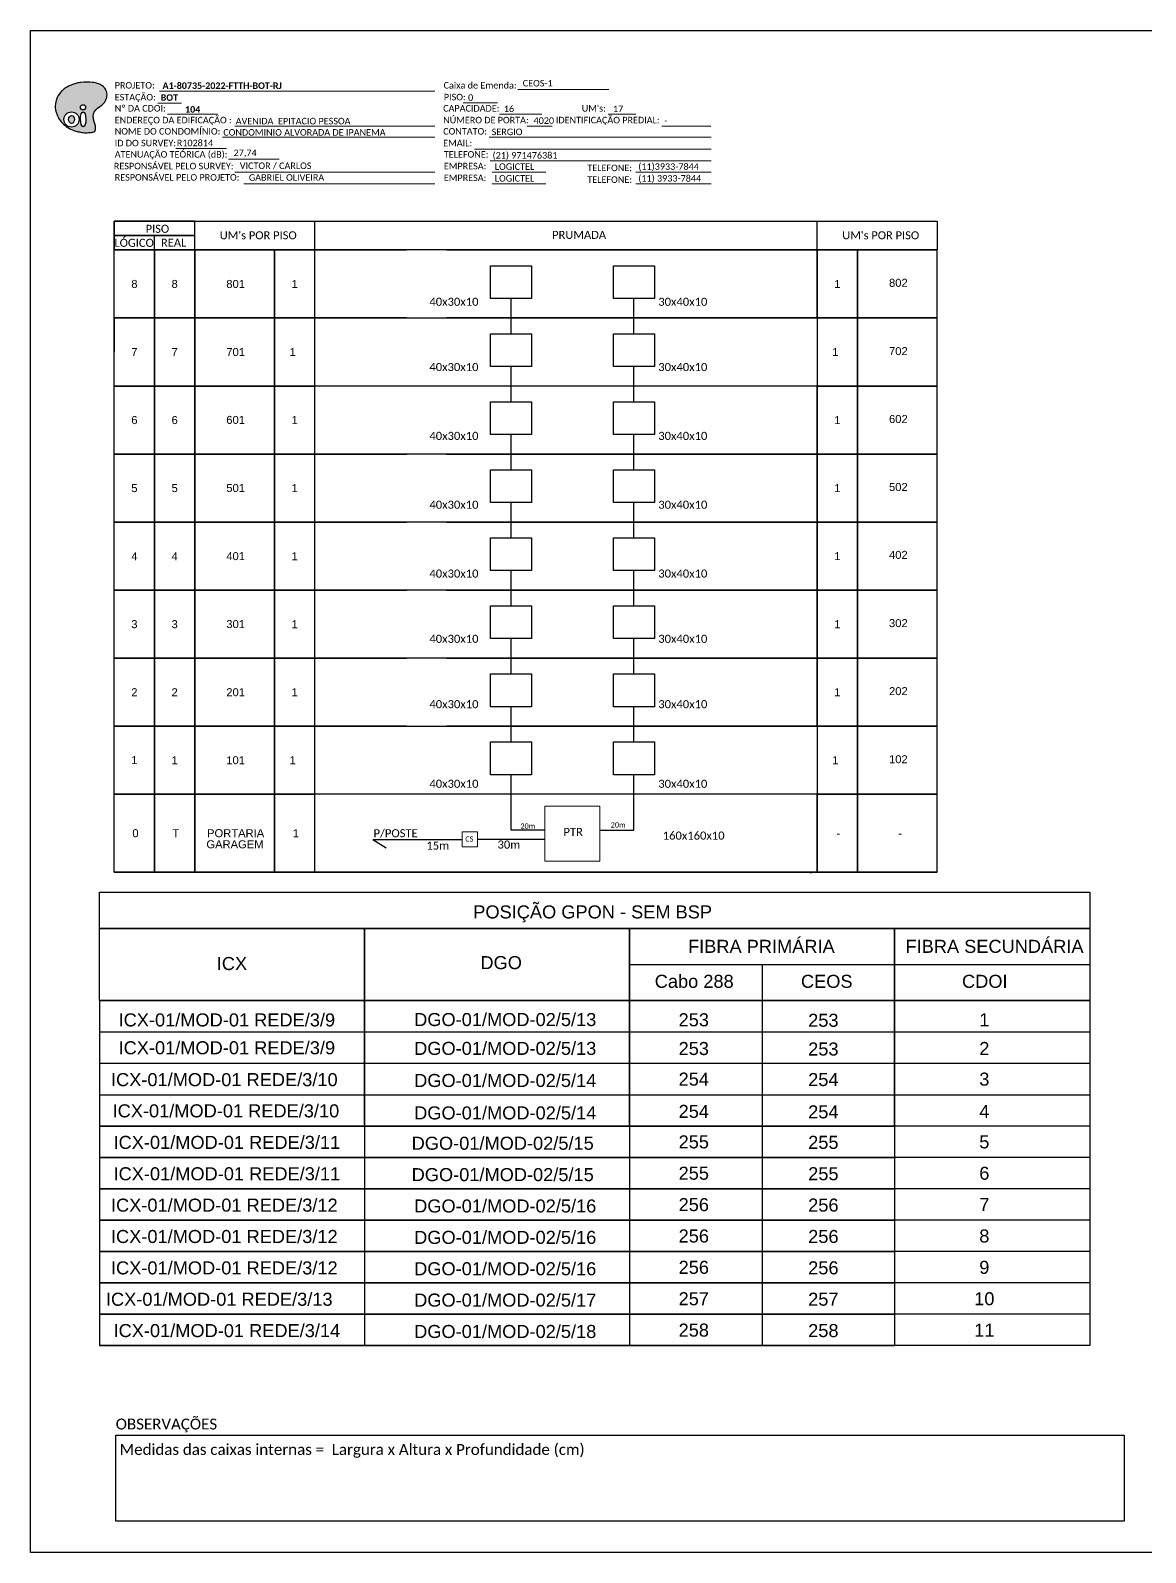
# Model space of a CAD drawing. Header units: metres. Extents: x 10880 to 11829, y -2377 to -1957.
# Drawn here: x 10880 to 11187.8, y -2377.2 to -1957.2 of the extents above; entities that cross this region are included whole.
import ezdxf
from ezdxf.enums import TextEntityAlignment as Align

# ---------------------------------------------------------------- set-up
doc = ezdxf.new("R2010")
doc.units = ezdxf.units.M
for name, color, linetype in [('10.0 - Cartográfico', 252, 'Continuous'), ('10.0 - Cartográfico - Divisa', 252, 'Continuous'), ('10.1 - Número do Imóvel', 7, 'Continuous')]:
    doc.layers.add(name, color=color, linetype=linetype)
doc.layers.add('20.7-EXTRA', color=50, linetype='Continuous', plot=False)
doc.styles.add('ARIAL', font='arial.ttf')
doc.styles.add('WMF-Calibri0', font='calibri.ttf')
doc.styles.add('WMF-Calibri1', font='calibrib.ttf')

# ---------------------------------------------------------------- blocks, each defined once
blk = doc.blocks.new('OI')
h = blk.add_hatch(color=40)
edge = h.paths.add_edge_path()
edge.add_spline(control_points=[(4.35, -0.67), (3.92, -0.99), (3.26, -1.5), (2.81, -2.59), (2.9, -3.5), (3.06, -4.27), (3.31, -4.85), (3.37, -5.39), (3.4, -5.88), (3.2, -6.4), (2.54, -6.61), (1.65, -6.63), (0.55, -6.67), (-0.56, -6.42), (-1.61, -6.14), (-2.77, -5.61), (-3.92, -4.77), (-4.89, -3.7), (-5.34, -2.65), (-5.6, -1.94), (-5.85, -0.96), (-5.71, 0.47), (-5.1, 2.02), (-4.14, 3.02), (-3.3, 3.61), (-2.37, 4.16), (-1.36, 4.44), (-0.56, 4.7), (0.79, 4.85), (2.24, 4.97), (3.79, 4.57), (4.67, 4.21), (5.44, 3.65), (5.76, 2.99), (6.03, 2.21), (6.01, 1.46), (5.72, 0.64), (5.31, 0.08), (4.88, -0.38), (4.51, -0.55), (4.35, -0.67)], knot_values=[0, 0, 0, 0, 1.60434, 2.417191, 3.427595, 4.282808, 4.776746, 5.304182, 5.888771, 6.258406, 6.858137, 7.79129, 8.986195, 10.124242, 11.187857, 12.242908, 13.953784, 15.414161, 16.515391, 17.349188, 17.675853, 19.552021, 21.515531, 22.568638, 23.63245, 24.621084, 25.782718, 26.745347, 27.142653, 29.870543, 31.004649, 31.921532, 32.709589, 33.801391, 34.042471, 35.192333, 35.971461, 36.628871, 37.254359, 37.836911, 37.836911, 37.836911, 37.836911], degree=3, periodic=0)
h.paths.add_polyline_path([(1.13, -0.87, -1), (-0.04, -0.87, -1)], flags=16)
edge = h.paths.add_edge_path(flags=16)
edge.add_ellipse((0.56, -3.59), major_axis=(-0.02, 1.71), ratio=0.361305, start_angle=0, end_angle=360)
h.paths.add_polyline_path([(-0.36, -3.62, -1), (-3.8, -3.62, -1)], flags=16)
edge = h.paths.add_edge_path(flags=0)
edge.add_ellipse((-2.08, -3.62), major_axis=(0, 0.885), ratio=0.758294, start_angle=0, end_angle=360)
at = {"color": 40}
for centre, radius in [((-2.08, -3.62), 1.72), ((0.54, -0.87), 0.587)]:
    blk.add_circle(centre, radius, dxfattribs=at)
blk.add_ellipse((-2.08, -3.62), major_axis=(0, 0.885), ratio=0.758294, start_param=-3.141592653589792, end_param=3.141592653589792, dxfattribs=at)
blk.add_ellipse((0.56, -3.59), major_axis=(-0.02, 1.71), ratio=0.361305, dxfattribs=at)
at = {"color": 40, "start_tangent": (-0.800898, -0.598801), "end_tangent": (-0.800898, -0.598801)}
blk.add_spline([(4.35, -0.67), (3.2, -1.78), (2.9, -2.54), (2.92, -3.55), (3.12, -4.38), (3.28, -4.85), (3.37, -5.37), (3.35, -5.95), (3.2, -6.29), (2.66, -6.55), (1.73, -6.63), (0.54, -6.62), (-0.58, -6.41), (-1.6, -6.11), (-2.56, -5.67), (-3.95, -4.67), (-4.89, -3.56), (-5.37, -2.56), (-5.64, -1.78), (-5.72, -1.46), (-5.63, 0.42), (-4.84, 2.22), (-4.13, 2.99), (-3.27, 3.62), (-2.4, 4.09), (-1.3, 4.47), (-0.37, 4.72), (0.02, 4.77), (2.75, 4.8), (3.85, 4.53), (4.69, 4.16), (5.31, 3.68), (5.85, 2.73), (5.93, 2.5), (5.94, 1.35), (5.67, 0.62), (5.29, 0.08), (4.84, -0.36), (4.35, -0.67)], degree=3, dxfattribs=at)
blk = doc.blocks.new('CARIMBO')
at = {"color": 7, "lineweight": 0}
for points in [[(35.66, -16.79), (111.64, -16.79)], [(134.48, -16.3), (159.61, -16.3)], [(35.15, -20.06), (41.7, -20.06)], [(119.43, -20.02), (128.92, -20.02)], [(37.81, -23.14), (51.75, -23.14)], [(129.48, -23.14), (141.1, -23.14)], [(159.42, -23.14), (167.09, -23.14)], [(56.38, -26.37), (111.64, -26.37)], [(137.07, -26.37), (144.01, -26.37)], [(174.24, -26.37), (187.8, -26.37)], [(40.13, -32.55), (54.07, -32.55)], [(52.97, -29.48), (111.64, -29.48)], [(122.56, -32.72), (187.83, -32.72)], [(126.6, -29.48), (187.83, -29.48)], [(54.67, -35.52), (68.61, -35.52)], [(126.84, -35.96), (187.83, -35.96)], [(56.38, -39.07), (111.64, -39.07)], [(127.45, -39.07), (142.25, -39.07)], [(167.06, -39.07), (187.83, -39.07)], [(58.87, -42.31), (111.64, -42.31)], [(127.45, -42.31), (142.25, -42.31)], [(167.06, -42.31), (187.83, -42.31)]]:
    blk.add_lwpolyline(points, dxfattribs=at)
at = {"color": 7, "xscale": 1.213923925163967, "yscale": 1.213923925163967, "zscale": 1.213923925163967, "rotation": 0.1532896023949059}
blk.add_blockref('OI', (13.86, -20.16), dxfattribs=at)
at = {"color": 7, "lineweight": 0, "style": 'WMF-Calibri0'}
for s, height, p in [('PROJETO:', 1.793, (23.26, -16.04)), ('Caixa de Emenda:', 1.7927, (114.02, -16.04)), ('ESTAÇÃO:', 1.793, (23.26, -19.32)), ('Nº DA CDOI:', 1.7927, (23.26, -22.39)), ('CAPACIDADE:', 1.7927, (113.91, -22.39)), ('PISO:', 1.793, (114.09, -19.28)), ("UM's:", 1.793, (152.15, -22.39)), ('ENDEREÇO DA EDIFICAÇÃO :', 1.7927, (23.26, -25.63)), ('NÚMERO DE PORTA:', 1.7927, (113.91, -25.63)), ('IDENTIFICAÇÃO PREDIAL:', 1.7927, (144.99, -25.63)), ('NOME DO CONDOMÍNIO:', 1.7927, (23.26, -28.74)), ('CONTATO:', 1.793, (113.91, -28.74)), ('ATENUAÇÃO TEÓRICA (dB):', 1.7927, (23.26, -35.09)), ('ID DO SURVEY:', 1.7927, (23.26, -31.97)), ('EMAIL:', 1.793, (113.91, -31.97)), ('TELEFONE:', 1.793, (114.09, -35.09)), ('RESPONSÁVEL PELO SURVEY:', 1.7927, (23.02, -38.32)), ('EMPRESA:', 1.793, (114.09, -38.32)), ('TELEFONE:', 1.793, (153.7, -38.83)), ('RESPONSÁVEL PELO PROJETO:', 1.7927, (23.26, -41.44)), ('EMPRESA:', 1.793, (114.09, -41.56)), ('TELEFONE:', 1.793, (153.7, -42.06))]:
    blk.add_text(s, height=height, dxfattribs=at).set_placement(p)
at = {"color": 7, "lineweight": 0, "flags": 8}
for tag, p, style in [('PROJ', (36.46, -16.13), 'WMF-Calibri1'), ('CEOS-XX', (135.87, -15.46), 'WMF-Calibri0'), ('EST', (35.94, -19.41), 'WMF-Calibri1'), ('PISO_PTR', (120.78, -19.42), 'WMF-Calibri0'), ('CAPAC.', (130.66, -22.52), 'WMF-Calibri0'), ("UC'S", (160.78, -22.54), 'WMF-Calibri0'), ('LOGRADOURO', (56.65, -25.91), 'WMF-Calibri0'), ('N°', (138.85, -25.77), 'WMF-Calibri0'), ('N°PREDIO', (174.94, -25.77), 'WMF-Calibri0'), ('NOME_DO_COND.', (53.23, -29.02), 'WMF-Calibri0'), ('NOME_DO_CONTATO', (127.3, -28.89), 'WMF-Calibri0'), ('_ID_', (40.39, -31.94), 'WMF-Calibri0'), ('O_POTEN', (56.06, -34.68), 'WMF-Calibri0'), ('EMAIL', (123.26, -32.12), 'WMF-Calibri0'), ('TELEFONE', (127.55, -35.36), 'WMF-Calibri0'), ('RES_SURVEY', (57.78, -38.23), 'WMF-Calibri0'), ('EMP_RESP_SURVEY', (128.16, -38.47), 'WMF-Calibri0'), ('CONT_RESP_SURVEY', (167.76, -38.47), 'WMF-Calibri0'), ('RES_PROJ', (60.27, -41.47), 'WMF-Calibri0'), ('EMP_RESP_PROJ', (128.16, -41.71), 'WMF-Calibri0'), ('CONT_RESP_PROJ', (167.76, -41.71), 'WMF-Calibri0')]:
    blk.add_attdef(tag, p, '', height=1.79, dxfattribs=dict(at, style=style))
at = {"color": 7, "lineweight": 0, "style": 'WMF-Calibri1', "flags": 8}
blk.add_attdef("N° CDO'S", text='', height=1.79, dxfattribs=at).set_placement((44.78, -22.68), align=Align.CENTER)

msp = doc.modelspace()

# ---------------------------------------------------------------- linework, layer by layer
for p, q in [((10958.49, -2017.73), (10958.49, -2009.83)), ((10903.14, -2036.5), (10903.14, -2045.89))]:
    msp.add_line(p, q)
at = {"color": 7, "ltscale": 100, "true_color": 0xffffff}
for p, q in [((10899.04, -2224.85), (10899.04, -2320.07)), ((10899.04, -2233.51), (11172.39, -2233.51)), ((10899.04, -2242.16), (11172.39, -2242.16)), ((10899.04, -2250.82), (11172.39, -2250.82)), ((10899.04, -2259.48), (11118.49, -2259.48)), ((10899.04, -2259.48), (11118.49, -2259.48)), ((10972.19, -2259.48), (10972.19, -2268.13)), ((11045.34, -2259.48), (11045.34, -2268.13)), ((11118.49, -2259.48), (11118.49, -2268.13)), ((11118.49, -2259.48), (11118.49, -2268.13)), ((11172.39, -2259.48), (11172.39, -2268.13)), ((10899.04, -2268.13), (11118.49, -2268.13)), ((10899.04, -2268.13), (11118.49, -2268.13)), ((10899.04, -2268.13), (11118.49, -2268.13)), ((10899.04, -2268.13), (11118.49, -2268.13)), ((10899.04, -2268.13), (11118.49, -2268.13)), ((10899.04, -2268.13), (11118.49, -2268.13)), ((10972.19, -2268.13), (10972.19, -2276.79)), ((11045.34, -2268.13), (11045.34, -2276.79)), ((11118.49, -2268.13), (11118.49, -2276.79)), ((11118.49, -2268.13), (11118.49, -2276.79)), ((11172.39, -2268.13), (11172.39, -2276.79)), ((10899.04, -2276.79), (11118.49, -2276.79)), ((10899.04, -2276.79), (11118.49, -2276.79)), ((10899.04, -2276.79), (11118.49, -2276.79)), ((10899.04, -2276.79), (11118.49, -2276.79)), ((10899.04, -2276.79), (11118.49, -2276.79)), ((10899.04, -2276.79), (11118.49, -2276.79)), ((10972.19, -2276.79), (10972.19, -2285.45)), ((11045.34, -2276.79), (11045.34, -2285.45)), ((11118.49, -2276.79), (11118.49, -2285.45)), ((11118.49, -2276.79), (11118.49, -2285.45)), ((11172.39, -2276.79), (11172.39, -2285.45)), ((10899.04, -2285.45), (11118.49, -2285.45)), ((10899.04, -2285.45), (11118.49, -2285.45)), ((10899.04, -2285.45), (11118.49, -2285.45)), ((10899.04, -2285.45), (11118.49, -2285.45)), ((10899.04, -2285.45), (11118.49, -2285.45)), ((10899.04, -2285.45), (11118.49, -2285.45)), ((10972.19, -2285.45), (10972.19, -2294.1)), ((11045.34, -2285.45), (11045.34, -2294.1)), ((11118.49, -2285.45), (11118.49, -2294.1)), ((11118.49, -2285.45), (11118.49, -2294.1)), ((11172.39, -2285.45), (11172.39, -2294.1)), ((10899.04, -2294.1), (11118.49, -2294.1)), ((10899.04, -2294.1), (11118.49, -2294.1)), ((10899.04, -2294.1), (11118.49, -2294.1)), ((10899.04, -2294.1), (11118.49, -2294.1)), ((10899.04, -2294.1), (11118.49, -2294.1)), ((10899.04, -2294.1), (11118.49, -2294.1)), ((10972.19, -2294.1), (10972.19, -2302.76)), ((11045.34, -2294.1), (11045.34, -2302.76)), ((11118.49, -2294.1), (11118.49, -2302.76)), ((11118.49, -2294.1), (11118.49, -2302.76)), ((11172.39, -2294.1), (11172.39, -2302.76)), ((10899.04, -2302.76), (11118.49, -2302.76)), ((10899.04, -2302.76), (11118.49, -2302.76)), ((10899.04, -2302.76), (11118.49, -2302.76)), ((10899.04, -2302.76), (11118.49, -2302.76)), ((10899.04, -2302.76), (11118.49, -2302.76)), ((10899.04, -2302.76), (11118.49, -2302.76)), ((10972.19, -2302.76), (10972.19, -2311.42)), ((11045.34, -2302.76), (11045.34, -2311.42)), ((11118.49, -2302.76), (11118.49, -2311.42)), ((11118.49, -2302.76), (11118.49, -2311.42)), ((11172.39, -2302.76), (11172.39, -2311.42)), ((10899.04, -2311.42), (11118.49, -2311.42)), ((10899.04, -2311.42), (11118.49, -2311.42)), ((10899.04, -2311.42), (11118.49, -2311.42)), ((10899.04, -2311.42), (11118.49, -2311.42)), ((10899.04, -2311.42), (11118.49, -2311.42)), ((10899.04, -2311.42), (11118.49, -2311.42)), ((10972.19, -2311.42), (10972.19, -2320.07)), ((11045.34, -2311.42), (11045.34, -2320.07)), ((11118.49, -2311.42), (11118.49, -2320.07)), ((11118.49, -2311.42), (11118.49, -2320.07)), ((11172.39, -2311.42), (11172.39, -2320.07)), ((10899.04, -2320.07), (11118.49, -2320.07)), ((10899.04, -2320.07), (11118.49, -2320.07)), ((10899.04, -2320.07), (11118.49, -2320.07)), ((10899.04, -2320.07), (11118.49, -2320.07))]:
    msp.add_line(p, q, dxfattribs=at)
for points in [[(11130.28, -2017.73), (10903.14, -2017.73), (10903.14, -2009.83), (11130.28, -2009.83)], [(10903.14, -2017.73), (10914.25, -2017.73), (10914.25, -2036.5), (10903.14, -2036.5)], [(10914.25, -2017.73), (10925.36, -2017.73), (10925.36, -2036.5), (10914.25, -2036.5)], [(10947.38, -2017.73), (10925.36, -2017.73), (10925.36, -2036.5), (10947.38, -2036.5)], [(10925.36, -2017.73), (10925.36, -2017.73), (10925.36, -2036.5), (10925.36, -2036.5)], [(10958.49, -2017.73), (10947.38, -2017.73), (10947.38, -2036.5), (10958.49, -2036.5)], [(11108.25, -2017.73), (11097.14, -2017.73), (11097.14, -2036.5), (11108.25, -2036.5)], [(11130.28, -2017.73), (11108.25, -2017.73), (11108.25, -2036.5), (11130.28, -2036.5)], [(11006.98, -2022.07), (11018.29, -2022.07), (11018.29, -2031.11), (11006.98, -2031.11)], [(11040.92, -2022.07), (11052.23, -2022.07), (11052.23, -2031.11), (11040.92, -2031.11)], [(10903.14, -2036.5), (10914.25, -2036.5), (10914.25, -2055.28), (10903.14, -2055.28)], [(10914.25, -2036.5), (10925.36, -2036.5), (10925.36, -2055.28), (10914.25, -2055.28)], [(10947.38, -2036.5), (10925.36, -2036.5), (10925.36, -2055.28), (10947.38, -2055.28)], [(10925.36, -2036.5), (10925.36, -2036.5), (10925.36, -2055.28), (10925.36, -2055.28)], [(10958.49, -2036.5), (10947.38, -2036.5), (10947.38, -2055.28), (10958.49, -2055.28)], [(11108.25, -2036.5), (11097.14, -2036.5), (11097.14, -2055.28), (11108.25, -2055.28)], [(11130.28, -2036.5), (11108.25, -2036.5), (11108.25, -2055.28), (11130.28, -2055.28)], [(11006.98, -2040.85), (11018.29, -2040.85), (11018.29, -2049.89), (11006.98, -2049.89)], [(11040.92, -2040.85), (11052.23, -2040.85), (11052.23, -2049.89), (11040.92, -2049.89)], [(10903.14, -2055.28), (10914.25, -2055.28), (10914.25, -2074.05), (10903.14, -2074.05)], [(10914.25, -2055.28), (10925.36, -2055.28), (10925.36, -2074.05), (10914.25, -2074.05)], [(10947.38, -2055.28), (10925.36, -2055.28), (10925.36, -2074.05), (10947.38, -2074.05)], [(10925.36, -2055.28), (10925.36, -2055.28), (10925.36, -2074.05), (10925.36, -2074.05)], [(10958.49, -2055.28), (10947.38, -2055.28), (10947.38, -2074.05), (10958.49, -2074.05)], [(11108.25, -2055.28), (11097.14, -2055.28), (11097.14, -2074.05), (11108.25, -2074.05)], [(11130.28, -2055.28), (11108.25, -2055.28), (11108.25, -2074.05), (11130.28, -2074.05)], [(11006.98, -2059.63), (11018.29, -2059.63), (11018.29, -2068.66), (11006.98, -2068.66)], [(11040.92, -2059.63), (11052.23, -2059.63), (11052.23, -2068.66), (11040.92, -2068.66)], [(10903.14, -2074.05), (10914.25, -2074.05), (10914.25, -2092.83), (10903.14, -2092.83)], [(10914.25, -2074.05), (10925.36, -2074.05), (10925.36, -2092.83), (10914.25, -2092.83)], [(10947.38, -2074.05), (10925.36, -2074.05), (10925.36, -2092.83), (10947.38, -2092.83)], [(10925.36, -2074.05), (10925.36, -2074.05), (10925.36, -2092.83), (10925.36, -2092.83)], [(10958.49, -2074.05), (10947.38, -2074.05), (10947.38, -2092.83), (10958.49, -2092.83)], [(11108.25, -2074.05), (11097.14, -2074.05), (11097.14, -2092.83), (11108.25, -2092.83)], [(11130.28, -2074.05), (11108.25, -2074.05), (11108.25, -2092.83), (11130.28, -2092.83)], [(11006.98, -2078.4), (11018.29, -2078.4), (11018.29, -2087.44), (11006.98, -2087.44)], [(11040.92, -2078.4), (11052.23, -2078.4), (11052.23, -2087.44), (11040.92, -2087.44)], [(10903.14, -2092.83), (10914.25, -2092.83), (10914.25, -2111.6), (10903.14, -2111.6)], [(10914.25, -2092.83), (10925.36, -2092.83), (10925.36, -2111.6), (10914.25, -2111.6)], [(10947.38, -2092.83), (10925.36, -2092.83), (10925.36, -2111.6), (10947.38, -2111.6)], [(10925.36, -2092.83), (10925.36, -2092.83), (10925.36, -2111.6), (10925.36, -2111.6)], [(10958.49, -2092.83), (10947.38, -2092.83), (10947.38, -2111.6), (10958.49, -2111.6)], [(11108.25, -2092.83), (11097.14, -2092.83), (11097.14, -2111.6), (11108.25, -2111.6)], [(11130.28, -2092.83), (11108.25, -2092.83), (11108.25, -2111.6), (11130.28, -2111.6)], [(11006.98, -2097.18), (11018.29, -2097.18), (11018.29, -2106.21), (11006.98, -2106.21)], [(11040.92, -2097.18), (11052.23, -2097.18), (11052.23, -2106.21), (11040.92, -2106.21)], [(10903.14, -2111.6), (10914.25, -2111.6), (10914.25, -2130.38), (10903.14, -2130.38)], [(10914.25, -2111.6), (10925.36, -2111.6), (10925.36, -2130.38), (10914.25, -2130.38)], [(10947.38, -2111.6), (10925.36, -2111.6), (10925.36, -2130.38), (10947.38, -2130.38)], [(10925.36, -2111.6), (10925.36, -2111.6), (10925.36, -2130.38), (10925.36, -2130.38)], [(10958.49, -2111.6), (10947.38, -2111.6), (10947.38, -2130.38), (10958.49, -2130.38)], [(11108.25, -2111.6), (11097.14, -2111.6), (11097.14, -2130.38), (11108.25, -2130.38)], [(11130.28, -2111.6), (11108.25, -2111.6), (11108.25, -2130.38), (11130.28, -2130.38)], [(11006.98, -2115.95), (11018.29, -2115.95), (11018.29, -2124.99), (11006.98, -2124.99)], [(11040.92, -2115.95), (11052.23, -2115.95), (11052.23, -2124.99), (11040.92, -2124.99)], [(10903.14, -2130.38), (10914.25, -2130.38), (10914.25, -2149.16), (10903.14, -2149.16)], [(10914.25, -2130.38), (10925.36, -2130.38), (10925.36, -2149.16), (10914.25, -2149.16)], [(10947.38, -2130.38), (10925.36, -2130.38), (10925.36, -2149.16), (10947.38, -2149.16)], [(10925.36, -2130.38), (10925.36, -2130.38), (10925.36, -2149.16), (10925.36, -2149.16)], [(10958.49, -2130.38), (10947.38, -2130.38), (10947.38, -2149.16), (10958.49, -2149.16)], [(11108.25, -2130.38), (11097.14, -2130.38), (11097.14, -2149.16), (11108.25, -2149.16)], [(11130.28, -2130.38), (11108.25, -2130.38), (11108.25, -2149.16), (11130.28, -2149.16)], [(11006.98, -2134.73), (11018.29, -2134.73), (11018.29, -2143.76), (11006.98, -2143.76)], [(11040.92, -2134.73), (11052.23, -2134.73), (11052.23, -2143.76), (11040.92, -2143.76)], [(10903.14, -2149.16), (10914.25, -2149.16), (10914.25, -2167.93), (10903.14, -2167.93)], [(10914.25, -2149.16), (10925.36, -2149.16), (10925.36, -2167.93), (10914.25, -2167.93)], [(10947.38, -2149.16), (10925.36, -2149.16), (10925.36, -2167.93), (10947.38, -2167.93)], [(10925.36, -2149.16), (10925.36, -2149.16), (10925.36, -2167.93), (10925.36, -2167.93)], [(10958.49, -2149.16), (10947.38, -2149.16), (10947.38, -2167.93), (10958.49, -2167.93)], [(11108.25, -2149.16), (11097.14, -2149.16), (11097.14, -2167.93), (11108.25, -2167.93)], [(11130.28, -2149.16), (11108.25, -2149.16), (11108.25, -2167.93), (11130.28, -2167.93)], [(11006.98, -2153.5), (11018.29, -2153.5), (11018.29, -2162.54), (11006.98, -2162.54)], [(11040.92, -2153.5), (11052.23, -2153.5), (11052.23, -2162.54), (11040.92, -2162.54)], [(10903.14, -2167.93), (10914.25, -2167.93), (10914.25, -2189.41), (10903.14, -2189.41)], [(10914.25, -2167.93), (10925.36, -2167.93), (10925.36, -2189.41), (10914.25, -2189.41)], [(10947.38, -2167.93), (10925.36, -2167.93), (10925.36, -2189.41), (10947.38, -2189.41)], [(11097.14, -2167.93), (10925.36, -2167.93), (10925.36, -2189.41), (11097.14, -2189.41)], [(10925.36, -2167.93), (10925.36, -2167.93), (10925.36, -2189.41), (10925.36, -2189.41)], [(10958.49, -2167.93), (10947.38, -2167.93), (10947.38, -2189.41), (10958.49, -2189.41)], [(11108.25, -2167.93), (11097.14, -2167.93), (11097.14, -2189.41), (11108.25, -2189.41)], [(11130.28, -2167.93), (11108.25, -2167.93), (11108.25, -2189.41), (11130.28, -2189.41)]]:
    msp.add_lwpolyline(points, close=True)
at = {"color": 0}
for points in [[(10903.14, -2013.78), (10925.36, -2013.78), (10925.36, -2009.83), (10903.14, -2009.83)], [(10903.14, -2017.73), (10925.36, -2017.73), (10925.36, -2013.78), (10903.14, -2013.78)]]:
    msp.add_lwpolyline(points, close=True, dxfattribs=at)
for points in [[(10925.36, -2017.73), (10925.36, -2009.83)], [(11097.14, -2017.73), (11097.14, -2009.83)], [(10914.25, -2017.73), (10914.25, -2013.78)], [(10903.14, -2017.73), (10914.25, -2017.73)], [(10914.25, -2017.73), (10903.14, -2017.73)], [(10903.14, -2017.73), (10914.25, -2017.73)], [(10914.25, -2017.73), (10903.14, -2017.73)], [(10914.25, -2017.73), (10925.36, -2017.73), (10925.36, -2017.73)], [(10925.36, -2017.73), (10914.25, -2017.73)], [(10914.25, -2017.73), (10925.36, -2017.73), (10925.36, -2017.73)], [(10925.36, -2017.73), (10914.25, -2017.73)], [(10925.36, -2017.73), (10947.38, -2017.73)], [(10947.38, -2017.73), (10925.36, -2017.73)], [(10925.36, -2017.73), (10925.36, -2017.73), (10983.78, -2017.73)], [(10983.78, -2017.73), (10925.36, -2017.73), (10925.36, -2017.73)], [(10925.36, -2017.73), (10947.38, -2017.73)], [(10947.38, -2017.73), (10925.36, -2017.73)], [(10925.36, -2017.73), (10925.36, -2017.73), (10983.78, -2017.73)], [(10994.78, -2017.73), (10925.36, -2017.73), (10925.36, -2017.73)], [(10994.78, -2017.73), (10925.36, -2017.73), (10925.36, -2036.5), (10994.78, -2036.5)], [(10947.38, -2017.73), (10958.49, -2017.73)], [(10958.49, -2017.73), (10947.38, -2017.73), (10947.38, -2017.73)], [(10947.38, -2017.73), (10958.49, -2017.73)], [(10958.49, -2017.73), (10947.38, -2017.73), (10947.38, -2017.73)], [(10994.78, -2017.73), (11097.14, -2017.73), (11097.14, -2017.73)], [(11097.14, -2017.73), (11097.14, -2017.73), (10994.78, -2017.73)], [(10994.78, -2017.73), (11097.14, -2017.73), (11097.14, -2017.73)], [(11097.14, -2017.73), (11097.14, -2017.73), (10994.78, -2017.73)], [(10994.78, -2036.5), (11097.14, -2036.5), (11097.14, -2017.73), (10994.78, -2017.73)], [(11097.14, -2017.73), (11108.25, -2017.73)], [(11108.25, -2017.73), (11097.14, -2017.73), (11097.14, -2017.73)], [(11097.14, -2017.73), (11108.25, -2017.73)], [(11108.25, -2017.73), (11097.14, -2017.73), (11097.14, -2017.73)], [(11108.25, -2017.73), (11130.28, -2017.73)], [(11130.28, -2017.73), (11108.25, -2017.73)], [(11108.25, -2017.73), (11130.28, -2017.73)], [(11130.28, -2017.73), (11108.25, -2017.73)], [(10903.14, -2036.5), (10914.25, -2036.5)], [(10914.25, -2036.5), (10903.14, -2036.5)], [(10914.25, -2036.5), (10925.36, -2036.5), (10925.36, -2036.5)], [(10925.36, -2036.5), (10914.25, -2036.5)], [(10925.36, -2036.5), (10947.38, -2036.5)], [(10947.38, -2036.5), (10925.36, -2036.5)], [(10925.36, -2036.5), (10925.36, -2036.5), (10983.78, -2036.5)], [(10983.78, -2036.5), (10925.36, -2036.5), (10925.36, -2036.5)], [(11097.14, -2055.28), (10925.36, -2055.28), (10925.36, -2036.5), (10983.78, -2036.5)], [(10947.38, -2036.5), (10958.49, -2036.5)], [(10958.49, -2036.5), (10947.38, -2036.5), (10947.38, -2036.5)], [(10994.78, -2036.5), (11097.14, -2036.5), (11097.14, -2036.5)], [(11097.14, -2036.5), (11097.14, -2036.5), (10994.78, -2036.5)], [(10994.78, -2036.5), (11097.14, -2036.5)], [(11097.14, -2036.5), (11108.25, -2036.5)], [(11108.25, -2036.5), (11097.14, -2036.5), (11097.14, -2036.5)], [(11108.25, -2036.5), (11130.28, -2036.5)], [(11130.28, -2036.5), (11108.25, -2036.5)], [(10994.78, -2055.28), (10925.36, -2055.28), (10925.36, -2074.05), (10983.78, -2074.05)], [(10994.78, -2074.05), (11097.14, -2074.05), (11097.14, -2055.28), (10994.78, -2055.28)], [(10903.14, -2074.05), (10914.25, -2074.05)], [(10914.25, -2074.05), (10903.14, -2074.05)], [(10914.25, -2074.05), (10925.36, -2074.05), (10925.36, -2074.05)], [(10925.36, -2074.05), (10914.25, -2074.05)], [(10925.36, -2074.05), (10947.38, -2074.05)], [(10947.38, -2074.05), (10925.36, -2074.05)], [(10925.36, -2074.05), (10925.36, -2074.05), (10983.78, -2074.05)], [(10983.78, -2074.05), (10925.36, -2074.05), (10925.36, -2074.05)], [(10994.78, -2074.05), (10925.36, -2074.05), (10925.36, -2092.83), (10983.78, -2092.83)], [(10947.38, -2074.05), (10958.49, -2074.05)], [(10958.49, -2074.05), (10947.38, -2074.05), (10947.38, -2074.05)], [(10994.78, -2074.05), (11097.14, -2074.05), (11097.14, -2074.05)], [(11097.14, -2074.05), (11097.14, -2074.05), (10994.78, -2074.05)], [(10994.78, -2092.83), (11097.14, -2092.83), (11097.14, -2074.05), (10994.78, -2074.05)], [(11097.14, -2074.05), (11108.25, -2074.05)], [(11108.25, -2074.05), (11097.14, -2074.05), (11097.14, -2074.05)], [(11108.25, -2074.05), (11130.28, -2074.05)], [(11130.28, -2074.05), (11108.25, -2074.05)], [(10903.14, -2092.83), (10914.25, -2092.83)], [(10914.25, -2092.83), (10903.14, -2092.83)], [(10914.25, -2092.83), (10925.36, -2092.83), (10925.36, -2092.83)], [(10925.36, -2092.83), (10914.25, -2092.83)], [(10925.36, -2092.83), (10947.38, -2092.83)], [(10947.38, -2092.83), (10925.36, -2092.83)], [(10925.36, -2092.83), (10925.36, -2092.83), (10983.78, -2092.83)], [(10994.78, -2092.83), (10925.36, -2092.83), (10925.36, -2092.83)], [(10994.78, -2092.83), (10925.36, -2092.83), (10925.36, -2111.6), (10983.78, -2111.6)], [(10947.38, -2092.83), (10958.49, -2092.83)], [(10958.49, -2092.83), (10947.38, -2092.83), (10947.38, -2092.83)], [(10994.78, -2092.83), (11097.14, -2092.83), (11097.14, -2092.83)], [(11097.14, -2092.83), (11097.14, -2092.83), (10994.78, -2092.83)], [(10994.78, -2111.6), (11097.14, -2111.6), (11097.14, -2092.83), (10994.78, -2092.83)], [(11097.14, -2092.83), (11108.25, -2092.83)], [(11108.25, -2092.83), (11097.14, -2092.83), (11097.14, -2092.83)], [(11108.25, -2092.83), (11130.28, -2092.83)], [(11130.28, -2092.83), (11108.25, -2092.83)], [(10903.14, -2111.6), (10914.25, -2111.6)], [(10914.25, -2111.6), (10903.14, -2111.6)], [(10914.25, -2111.6), (10925.36, -2111.6), (10925.36, -2111.6)], [(10925.36, -2111.6), (10914.25, -2111.6)], [(10925.36, -2111.6), (10947.38, -2111.6)], [(10947.38, -2111.6), (10925.36, -2111.6)], [(10925.36, -2111.6), (10925.36, -2111.6), (10983.78, -2111.6)], [(10983.78, -2111.6), (10925.36, -2111.6), (10925.36, -2111.6)], [(10994.78, -2111.6), (10925.36, -2111.6), (10925.36, -2130.38), (10983.78, -2130.38)], [(10947.38, -2111.6), (10958.49, -2111.6)], [(10958.49, -2111.6), (10947.38, -2111.6), (10947.38, -2111.6)], [(10994.78, -2111.6), (11097.14, -2111.6), (11097.14, -2111.6)], [(11097.14, -2111.6), (11097.14, -2111.6), (10994.78, -2111.6)], [(10994.78, -2130.38), (11097.14, -2130.38), (11097.14, -2111.6), (10994.78, -2111.6)], [(11097.14, -2111.6), (11108.25, -2111.6)], [(11108.25, -2111.6), (11097.14, -2111.6), (11097.14, -2111.6)], [(11108.25, -2111.6), (11130.28, -2111.6)], [(11130.28, -2111.6), (11108.25, -2111.6)], [(10903.14, -2130.38), (10914.25, -2130.38)], [(10914.25, -2130.38), (10903.14, -2130.38)], [(10914.25, -2130.38), (10925.36, -2130.38), (10925.36, -2130.38)], [(10925.36, -2130.38), (10914.25, -2130.38)], [(10925.36, -2130.38), (10947.38, -2130.38)], [(10947.38, -2130.38), (10925.36, -2130.38)], [(10925.36, -2130.38), (10925.36, -2130.38), (10983.78, -2130.38)], [(10994.78, -2130.38), (10925.36, -2130.38), (10925.36, -2130.38)], [(10994.78, -2130.38), (10925.36, -2130.38), (10925.36, -2149.16), (10994.78, -2149.16)], [(10947.38, -2130.38), (10958.49, -2130.38)], [(10958.49, -2130.38), (10947.38, -2130.38), (10947.38, -2130.38)], [(10994.78, -2130.38), (11097.14, -2130.38), (11097.14, -2130.38)], [(11097.14, -2130.38), (11097.14, -2130.38), (10994.78, -2130.38)], [(10994.78, -2149.16), (11097.14, -2149.16), (11097.14, -2130.38), (10994.78, -2130.38)], [(11097.14, -2130.38), (11108.25, -2130.38)], [(11108.25, -2130.38), (11097.14, -2130.38), (11097.14, -2130.38)], [(11108.25, -2130.38), (11130.28, -2130.38)], [(11130.28, -2130.38), (11108.25, -2130.38)], [(10903.14, -2149.16), (10914.25, -2149.16)], [(10914.25, -2149.16), (10903.14, -2149.16)], [(10914.25, -2149.16), (10925.36, -2149.16), (10925.36, -2149.16)], [(10925.36, -2149.16), (10914.25, -2149.16)], [(10925.36, -2149.16), (10947.38, -2149.16)], [(10947.38, -2149.16), (10925.36, -2149.16)], [(10925.36, -2149.16), (10925.36, -2149.16), (10983.78, -2149.16)], [(10983.78, -2149.16), (10925.36, -2149.16), (10925.36, -2149.16)], [(11097.14, -2167.93), (10925.36, -2167.93), (10925.36, -2149.16), (10983.78, -2149.16)], [(10947.38, -2149.16), (10958.49, -2149.16)], [(10958.49, -2149.16), (10947.38, -2149.16), (10947.38, -2149.16)], [(10994.78, -2149.16), (11097.14, -2149.16), (11097.14, -2149.16)], [(11097.14, -2149.16), (11097.14, -2149.16), (10994.78, -2149.16)], [(10994.78, -2149.16), (11097.14, -2149.16)], [(11097.14, -2149.16), (11108.25, -2149.16)], [(11108.25, -2149.16), (11097.14, -2149.16), (11097.14, -2149.16)], [(11108.25, -2149.16), (11130.28, -2149.16)], [(11130.28, -2149.16), (11108.25, -2149.16)], [(10903.14, -2189.41), (10914.25, -2189.41)], [(10914.25, -2189.41), (10903.14, -2189.41)], [(10914.25, -2189.41), (10925.36, -2189.41), (10925.36, -2189.41)], [(10925.36, -2189.41), (10914.25, -2189.41)], [(10925.36, -2189.41), (10947.38, -2189.41)], [(10947.38, -2189.41), (10925.36, -2189.41)], [(10925.36, -2189.41), (10925.36, -2189.41), (11097.14, -2189.41), (11097.14, -2189.41)], [(11097.14, -2189.41), (11097.14, -2189.41), (10925.36, -2189.41), (10925.36, -2189.41)], [(10947.38, -2189.41), (10958.49, -2189.41)], [(10958.49, -2189.41), (10947.38, -2189.41), (10947.38, -2189.41)], [(11097.14, -2189.41), (11108.25, -2189.41)], [(11108.25, -2189.41), (11097.14, -2189.41), (11097.14, -2189.41)], [(11108.25, -2189.41), (11130.28, -2189.41)], [(11130.28, -2189.41), (11108.25, -2189.41)]]:
    msp.add_lwpolyline(points)
at = {"color": 0, "lineweight": 0}
for points in [[(11022, -2171.19), (11037.17, -2171.19), (11037.17, -2186.36), (11022, -2186.36)], [(10999.14, -2178.33), (11003.41, -2178.33), (11003.41, -2182.44), (10999.14, -2182.44)]]:
    msp.add_lwpolyline(points, close=True, dxfattribs=at)
at = {"color": 1}
for points in [[(10974.51, -2180.4), (10999.14, -2180.39)], [(11022, -2180.39), (11003.41, -2180.39)]]:
    msp.add_lwpolyline(points, dxfattribs=at)
at = {"color": 7, "ltscale": 100, "true_color": 0xffffff}
for points in [[(10899.04, -2194.98), (11172.39, -2194.98), (11172.39, -2204.94), (10899.04, -2204.94)], [(10899.04, -2204.94), (10972.19, -2204.94), (10972.19, -2224.85), (10899.04, -2224.85)], [(10972.19, -2204.94), (11045.34, -2204.94), (11045.34, -2224.85), (10972.19, -2224.85)], [(11045.34, -2204.94), (11118.49, -2204.94), (11118.49, -2224.85), (11045.34, -2224.85)], [(11118.49, -2204.94), (11172.39, -2204.94), (11172.39, -2224.85), (11118.49, -2224.85)], [(10972.19, -2224.85), (11045.34, -2224.85), (11045.34, -2259.48), (10972.19, -2259.48)], [(11045.34, -2224.85), (11118.49, -2224.85), (11118.49, -2259.48), (11045.34, -2259.48)], [(11118.49, -2224.85), (11172.39, -2224.85), (11172.39, -2259.48), (11118.49, -2259.48)]]:
    msp.add_lwpolyline(points, close=True, dxfattribs=at)
for points in [[(10899.04, -2224.85), (10972.19, -2224.85), (10972.19, -2259.48), (10899.04, -2259.48)], [(10972.19, -2268.13), (10899.04, -2268.13)], [(11045.34, -2268.13), (10972.19, -2268.13)], [(11118.49, -2268.13), (11045.34, -2268.13)], [(11172.39, -2268.13), (11118.49, -2268.13)], [(10972.19, -2276.79), (10899.04, -2276.79)], [(11045.34, -2276.79), (10972.19, -2276.79)], [(11118.49, -2276.79), (11045.34, -2276.79)], [(11172.39, -2276.79), (11118.49, -2276.79)], [(10972.19, -2285.45), (10899.04, -2285.45)], [(11045.34, -2285.45), (10972.19, -2285.45)], [(11118.49, -2285.45), (11045.34, -2285.45)], [(11172.39, -2285.45), (11118.49, -2285.45)], [(10972.19, -2294.1), (10899.04, -2294.1)], [(11045.34, -2294.1), (10972.19, -2294.1)], [(11118.49, -2294.1), (11045.34, -2294.1)], [(11172.39, -2294.1), (11118.49, -2294.1)], [(10972.19, -2302.76), (10899.04, -2302.76)], [(11045.34, -2302.76), (10972.19, -2302.76)], [(11118.49, -2302.76), (11045.34, -2302.76)], [(11172.39, -2302.76), (11118.49, -2302.76)], [(10972.19, -2311.42), (10899.04, -2311.42)], [(11045.34, -2311.42), (10972.19, -2311.42)], [(11118.49, -2311.42), (11045.34, -2311.42)], [(11172.39, -2311.42), (11118.49, -2311.42)], [(10972.19, -2320.07), (10899.04, -2320.07)], [(11045.34, -2320.07), (10972.19, -2320.07)], [(11118.49, -2320.07), (11045.34, -2320.07)], [(11172.39, -2320.07), (11118.49, -2320.07)]]:
    msp.add_lwpolyline(points, dxfattribs=at)
at = {"layer": '10.0 - Cartográfico'}
msp.add_lwpolyline([(11095.54, -2189.73), (11094.56, -2189.41)], dxfattribs=at)
at = {"layer": '10.0 - Cartográfico - Divisa', "color": 1, "linetype": 'Continuous'}
for p, q in [((11012.63, -2040.85), (11012.63, -2031.11)), ((11046.57, -2040.85), (11046.57, -2031.11)), ((11012.63, -2059.63), (11012.63, -2049.89)), ((11046.57, -2059.63), (11046.57, -2049.89)), ((11012.63, -2078.4), (11012.63, -2068.66)), ((11046.57, -2078.4), (11046.57, -2068.66)), ((11012.63, -2097.18), (11012.63, -2087.44)), ((11046.57, -2097.18), (11046.57, -2087.44)), ((11012.63, -2115.95), (11012.63, -2106.21)), ((11046.57, -2115.95), (11046.57, -2106.21)), ((11012.63, -2134.73), (11012.63, -2124.99)), ((11046.57, -2134.73), (11046.57, -2124.99)), ((11012.63, -2153.5), (11012.63, -2143.76)), ((11046.57, -2153.5), (11046.57, -2143.76)), ((11012.63, -2177.79), (11012.63, -2162.54)), ((11046.57, -2177.79), (11046.57, -2162.54)), ((11022, -2177.79), (11012.63, -2177.79)), ((11037.17, -2177.79), (11046.57, -2177.79)), ((10974.51, -2180.4), (10978.21, -2182.69))]:
    msp.add_line(p, q, dxfattribs=at)
at = {"layer": '10.0 - Cartográfico - Divisa', "color": 0, "linetype": 'Continuous'}
for p, q in [((11045.34, -2214.89), (11118.49, -2214.89)), ((11081.91, -2214.89), (11081.91, -2320.07)), ((11118.49, -2214.89), (11172.39, -2214.89))]:
    msp.add_line(p, q, dxfattribs=at)
msp.add_lwpolyline([(11172.39, -2204.94), (11172.39, -2320.07)], dxfattribs=at)
at = {"layer": '10.1 - Número do Imóvel'}
msp.add_lwpolyline([(10880, -1957.16), (11474, -1957.16), (11474, -2377.16), (10880, -2377.16)], close=True, dxfattribs=at)
at = {"layer": '10.1 - Número do Imóvel', "color": 0}
msp.add_lwpolyline([(10903.56, -2344.81), (11181.81, -2344.81), (11181.81, -2368.52), (10903.56, -2368.52)], close=True, dxfattribs=at)

# ---------------------------------------------------------------- block references
at = {"layer": '10.1 - Número do Imóvel'}
ref = msp.add_blockref('CARIMBO', (10880, -1957.16), dxfattribs=at)
ref.add_attrib('PROJ', 'A1-80735-2022-FTTH-BOT-RJ', (10916.46, -1973.3), dxfattribs={"layer": '0', "color": 7, "lineweight": 0, "height": 1.7927, "style": 'WMF-Calibri1'})
ref.add_attrib('EST', 'BOT', (10915.94, -1976.58), dxfattribs={"layer": '0', "color": 7, "lineweight": 0, "height": 1.793, "style": 'WMF-Calibri1'})
ref.add_attrib("N° CDO'S", '104', dxfattribs={"layer": '0', "color": 7, "lineweight": 0, "height": 1.793, "style": 'WMF-Calibri1'}).set_placement((10924.78, -1979.84), align=Align.CENTER)
ref.add_attrib('LOGRADOURO', 'AVENIDA  EPITACIO PESSOA', (10936.65, -1983.07), dxfattribs={"layer": '0', "color": 7, "lineweight": 0, "height": 1.7927, "style": 'WMF-Calibri0'})
ref.add_attrib('NOME_DO_COND.', 'CONDOMINIO ALVORADA DE IPANEMA', (10933.23, -1986.19), dxfattribs={"layer": '0', "color": 7, "lineweight": 0, "height": 1.7927, "style": 'WMF-Calibri0'})
ref.add_attrib('_ID_', 'R102814', (10920.39, -1989.1), dxfattribs={"layer": '0', "color": 7, "lineweight": 0, "height": 1.793, "style": 'WMF-Calibri0'})
ref.add_attrib('O_POTEN', '27,74', (10936.06, -1991.84), dxfattribs={"layer": '0', "color": 7, "lineweight": 0, "height": 1.793, "style": 'WMF-Calibri0'})
ref.add_attrib('RES_SURVEY', 'VICTOR / CARLOS', (10937.78, -1995.39), dxfattribs={"layer": '0', "color": 7, "lineweight": 0, "height": 1.7927, "style": 'WMF-Calibri0'})
ref.add_attrib('RES_PROJ', 'GABRIEL OLIVEIRA', (10940.27, -1998.63), dxfattribs={"layer": '0', "color": 7, "lineweight": 0, "height": 1.7927, "style": 'WMF-Calibri0'})
ref.add_attrib('CEOS-XX', 'CEOS-1', (11015.87, -1972.62), dxfattribs={"layer": '0', "color": 7, "lineweight": 0, "height": 1.793, "style": 'WMF-Calibri0'})
ref.add_attrib('CAPAC.', '16', (11010.66, -1979.68), dxfattribs={"layer": '0', "color": 7, "lineweight": 0, "height": 1.793, "style": 'WMF-Calibri0'})
ref.add_attrib("UC'S", '17', (11040.78, -1979.7), dxfattribs={"layer": '0', "color": 7, "lineweight": 0, "height": 1.793, "style": 'WMF-Calibri0'})
ref.add_attrib('PISO_PTR', '0', (11000.78, -1976.59), dxfattribs={"layer": '0', "color": 7, "lineweight": 0, "height": 1.79, "style": 'WMF-Calibri0'})
ref.add_attrib('N°', '4020', (11018.85, -1982.94), dxfattribs={"layer": '0', "color": 7, "lineweight": 0, "height": 1.793, "style": 'WMF-Calibri0'})
ref.add_attrib('N°PREDIO', '-', (11054.94, -1982.94), dxfattribs={"layer": '0', "color": 7, "lineweight": 0, "height": 1.79, "style": 'WMF-Calibri0'})
ref.add_attrib('NOME_DO_CONTATO', 'SERGIO', (11007.3, -1986.05), dxfattribs={"layer": '0', "color": 7, "lineweight": 0, "height": 1.793, "style": 'WMF-Calibri0'})
ref.add_attrib('TELEFONE', '(21) 971476381', (11007.55, -1992.52), dxfattribs={"layer": '0', "color": 7, "lineweight": 0, "height": 1.7927, "style": 'WMF-Calibri0'})
ref.add_attrib('EMP_RESP_SURVEY', 'LOGICTEL', (11008.16, -1995.63), dxfattribs={"layer": '0', "color": 7, "lineweight": 0, "height": 1.793, "style": 'WMF-Calibri0'})
ref.add_attrib('EMP_RESP_PROJ', 'LOGICTEL', (11008.16, -1998.87), dxfattribs={"layer": '0', "color": 7, "lineweight": 0, "height": 1.793, "style": 'WMF-Calibri0'})
ref.add_attrib('CONT_RESP_SURVEY', '(11)3933-7844', (11047.76, -1995.63), dxfattribs={"layer": '0', "color": 7, "lineweight": 0, "height": 1.7927, "style": 'WMF-Calibri0'})
ref.add_attrib('CONT_RESP_PROJ', '(11) 3933-7844', (11047.76, -1998.87), dxfattribs={"layer": '0', "color": 7, "lineweight": 0, "height": 1.7927, "style": 'WMF-Calibri0'})

# ---------------------------------------------------------------- texts
at = {"color": 0, "style": 'WMF-Calibri0'}
for s, p in [('     PISO', (10907.9, -2013)), ('  LÓGICO', (10901.62, -2016.87)), ('    REAL', (10912.91, -2016.82)), ("UM's POR PISO", (10932.24, -2014.79)), ('PRUMADA', (11023.97, -2014.67)), ("UM's POR PISO", (11104.03, -2014.79))]:
    msp.add_text(s, height=2.208, dxfattribs=at).set_placement(p)
at = {"style": 'ARIAL'}
for s, height, p in [('8', 2.21, (10908.69, -2027.11)), ('8', 2.21, (10919.8, -2027.11)), ('801', 2.208, (10936.63, -2027.11)), ('1', 2.21, (10952.94, -2027.11)), ('1', 2.21, (11102.7, -2027.11)), ('802', 2.208, (11119.53, -2026.8)), ('7', 2.21, (10908.69, -2045.89)), ('7', 2.21, (10919.8, -2045.89)), ('701', 2.208, (10936.63, -2045.89)), ('1', 2.21, (10952.38, -2045.89)), ('1', 2.21, (11102.14, -2045.89)), ('702', 2.208, (11119.53, -2045.65)), ('6', 2.21, (10908.69, -2064.67)), ('6', 2.21, (10919.8, -2064.67)), ('601', 2.208, (10936.63, -2064.63)), ('1', 2.21, (10952.94, -2064.67)), ('1', 2.21, (11102.7, -2064.67)), ('602', 2.208, (11119.53, -2064.39)), ('5', 2.21, (10908.69, -2083.44)), ('5', 2.21, (10919.8, -2083.44)), ('501', 2.208, (10936.63, -2083.41)), ('1', 2.21, (10952.94, -2083.44)), ('1', 2.21, (11102.7, -2083.44)), ('502', 2.208, (11119.53, -2083.15)), ('4', 2.21, (10908.69, -2102.25)), ('4', 2.21, (10919.8, -2102.25)), ('401', 2.208, (10936.63, -2102.22)), ('1', 2.21, (10952.94, -2102.25)), ('1', 2.21, (11102.7, -2102.22)), ('402', 2.208, (11119.53, -2101.87)), ('3', 2.21, (10908.69, -2120.99)), ('3', 2.21, (10919.8, -2120.99)), ('301', 2.208, (10936.63, -2120.96)), ('1', 2.21, (10952.94, -2120.99)), ('1', 2.21, (11102.7, -2120.99)), ('302', 2.208, (11119.53, -2120.7)), ('2', 2.21, (10908.69, -2139.77)), ('2', 2.21, (10919.8, -2139.77)), ('201', 2.208, (10936.63, -2139.77)), ('1', 2.21, (10952.94, -2139.77)), ('1', 2.21, (11102.7, -2139.77)), ('202', 2.208, (11119.53, -2139.47)), ('1', 2.21, (10908.69, -2158.48)), ('1', 2.21, (10919.8, -2158.54)), ('101', 2.208, (10936.63, -2158.54)), ('1', 2.21, (10952.38, -2158.54)), ('1', 2.21, (11102.14, -2158.54)), ('102', 2.208, (11119.53, -2158.26)), ('0', 2.21, (10908.99, -2178.67)), ('T', 2.21, (10920.1, -2178.67)), ('PORTARIA', 2.208, (10936.63, -2178.67)), ('1', 2.21, (10953.24, -2178.67)), ('-', 2.21, (11103, -2178.67)), ('-', 2.21, (11120.03, -2178.67)), ('GARAGEM', 2.208, (10936.45, -2181.73)), ('POSIÇÃO GPON - SEM BSP', 3.5972, (11035.16, -2200.39)), ('FIBRA PRIMÁRIA', 3.5972, (11081.72, -2209.89)), ('FIBRA SECUNDÁRIA', 3.5972, (11146.07, -2209.89)), ('ICX', 3.597, (10935.61, -2214.63)), ('DGO', 3.597, (11009.91, -2214.38)), ('Cabo 288', 3.597, (11063.19, -2219.54)), ('CEOS', 3.597, (11099.77, -2219.54)), ('CDOI', 3.597, (11143.38, -2219.54)), ('^IICX-01/MOD-01 REDE/3/9', 3.5972, (10933.51, -2230.19)), ('^IDGO-01/MOD-02/5/13', 3.5972, (11010.34, -2230.09)), ('253', 3.597, (11063.07, -2230.16)), ('253', 3.597, (11098.83, -2230.29)), ('1', 3.6, (11143.26, -2230.16)), ('^IICX-01/MOD-01 REDE/3/9', 3.5972, (10933.51, -2237.87)), ('^IDGO-01/MOD-02/5/13', 3.5972, (11010.34, -2238.04)), ('253', 3.597, (11063.07, -2238.08)), ('253', 3.597, (11098.83, -2238.21)), ('2', 3.6, (11143.26, -2238.08)), ('ICX-01/MOD-01 REDE/3/10', 3.5972, (10933.51, -2246.67)), ('^IDGO-01/MOD-02/5/14', 3.5972, (11010.34, -2246.9)), ('254', 3.597, (11063.07, -2246.52)), ('254', 3.597, (11098.83, -2246.65)), ('3', 3.6, (11143.26, -2246.52)), ('ICX-01/MOD-01 REDE/3/10', 3.5972, (10933.95, -2255.28)), ('^IDGO-01/MOD-02/5/14', 3.5972, (11010.34, -2255.85)), ('254', 3.597, (11063.07, -2255.43)), ('254', 3.597, (11098.83, -2255.56)), ('4', 3.6, (11143.26, -2255.43)), ('^IICX-01/MOD-01 REDE/3/11', 3.5972, (10933.51, -2263.98)), ('DGO-01/MOD-02/5/15', 3.5972, (11010.34, -2264.22)), ('255', 3.597, (11063.07, -2263.84)), ('255', 3.597, (11098.83, -2263.97)), ('5', 3.6, (11143.26, -2263.84)), ('^IICX-01/MOD-01 REDE/3/11', 3.5972, (10933.51, -2272.64)), ('DGO-01/MOD-02/5/15', 3.5972, (11010.34, -2272.88)), ('255', 3.597, (11063.07, -2272.49)), ('255', 3.597, (11098.83, -2272.62)), ('6', 3.6, (11143.26, -2272.49)), ('ICX-01/MOD-01 REDE/3/12', 3.5972, (10933.51, -2281.3)), ('^IDGO-01/MOD-02/5/16', 3.5972, (11010.34, -2281.53)), ('256', 3.597, (11063.07, -2281.15)), ('256', 3.597, (11098.83, -2281.28)), ('7', 3.6, (11143.26, -2281.15)), ('ICX-01/MOD-01 REDE/3/12', 3.5972, (10933.51, -2289.95)), ('^IDGO-01/MOD-02/5/16', 3.5972, (11010.34, -2290.19)), ('256', 3.597, (11063.07, -2289.81)), ('256', 3.597, (11098.83, -2289.94)), ('8', 3.6, (11143.26, -2289.81)), ('ICX-01/MOD-01 REDE/3/12', 3.5972, (10933.51, -2298.61)), ('^IDGO-01/MOD-02/5/16', 3.5972, (11010.34, -2298.85)), ('256', 3.597, (11063.07, -2298.46)), ('256', 3.597, (11098.83, -2298.6)), ('9', 3.6, (11143.26, -2298.46)), ('^IICX-01/MOD-01 REDE/3/13^I^M^J', 3.5972, (10933.51, -2307.27)), ('^IDGO-01/MOD-02/5/17', 3.5972, (11010.34, -2307.5)), ('257', 3.597, (11063.07, -2307.12)), ('257', 3.597, (11098.83, -2307.25)), ('10', 3.597, (11143.26, -2307.12)), ('^IICX-01/MOD-01 REDE/3/14', 3.5972, (10933.51, -2315.92)), ('^IDGO-01/MOD-02/5/18', 3.5972, (11010.34, -2316.16)), ('258', 3.597, (11063.07, -2315.78)), ('258', 3.597, (11098.83, -2315.91)), ('11', 3.597, (11143.26, -2315.78))]:
    msp.add_text(s, height=height, dxfattribs=at).set_placement(p, align=Align.MIDDLE_CENTER)
at = {"style": 'WMF-Calibri0'}
for s, p in [('40x30x10', (10990.11, -2033.14)), ('30x40x10', (11053.27, -2033.14)), ('40x30x10', (10990.11, -2051.15)), ('30x40x10', (11053.27, -2051.15)), ('40x30x10', (10990.11, -2070.15)), ('30x40x10', (11053.27, -2070.15)), ('40x30x10', (10990.11, -2089.14)), ('30x40x10', (11053.27, -2089.14)), ('40x30x10', (10990.11, -2108.14)), ('30x40x10', (11053.27, -2108.14)), ('40x30x10', (10990.11, -2126.14)), ('30x40x10', (11053.27, -2126.14)), ('40x30x10', (10990.11, -2144.18)), ('30x40x10', (11053.27, -2144.18)), ('40x30x10', (10990.11, -2166.14)), ('30x40x10', (11053.27, -2166.14)), ('P/POSTE', (10974.69, -2179.79)), ('PTR', (11027.1, -2179.43)), ('160x160x10', (11054.51, -2180.44)), ('15m', (10989.27, -2183.2)), ('30m', (11008.9, -2182.92))]:
    msp.add_text(s, height=2.224, dxfattribs=at).set_placement(p)
at = {"layer": '10.1 - Número do Imóvel', "style": 'WMF-Calibri0'}
msp.add_text('OBSERVAÇÕES', height=3, dxfattribs=at).set_placement((10903.54, -2343.2))
at = {"layer": '10.1 - Número do Imóvel', "insert": (10904.63, -2347.22), "char_height": 3, "width": 277.1819, "attachment_point": 1, "style": 'WMF-Calibri0'}
msp.add_mtext('Medidas das caixas internas =  Largura x Altura x Profundidade (cm)', dxfattribs=at)
at = {"layer": '20.7-EXTRA', "color": 7, "true_color": 0xffffff, "style": 'WMF-Calibri0'}
for s, p in [('CS', (11000.03, -2180.99)), ('20m', (11015.24, -2177.42)), ('20m', (11040.16, -2177.1))]:
    msp.add_text(s, height=1.44, dxfattribs=at).set_placement(p)

doc.saveas('drawing.dxf')
